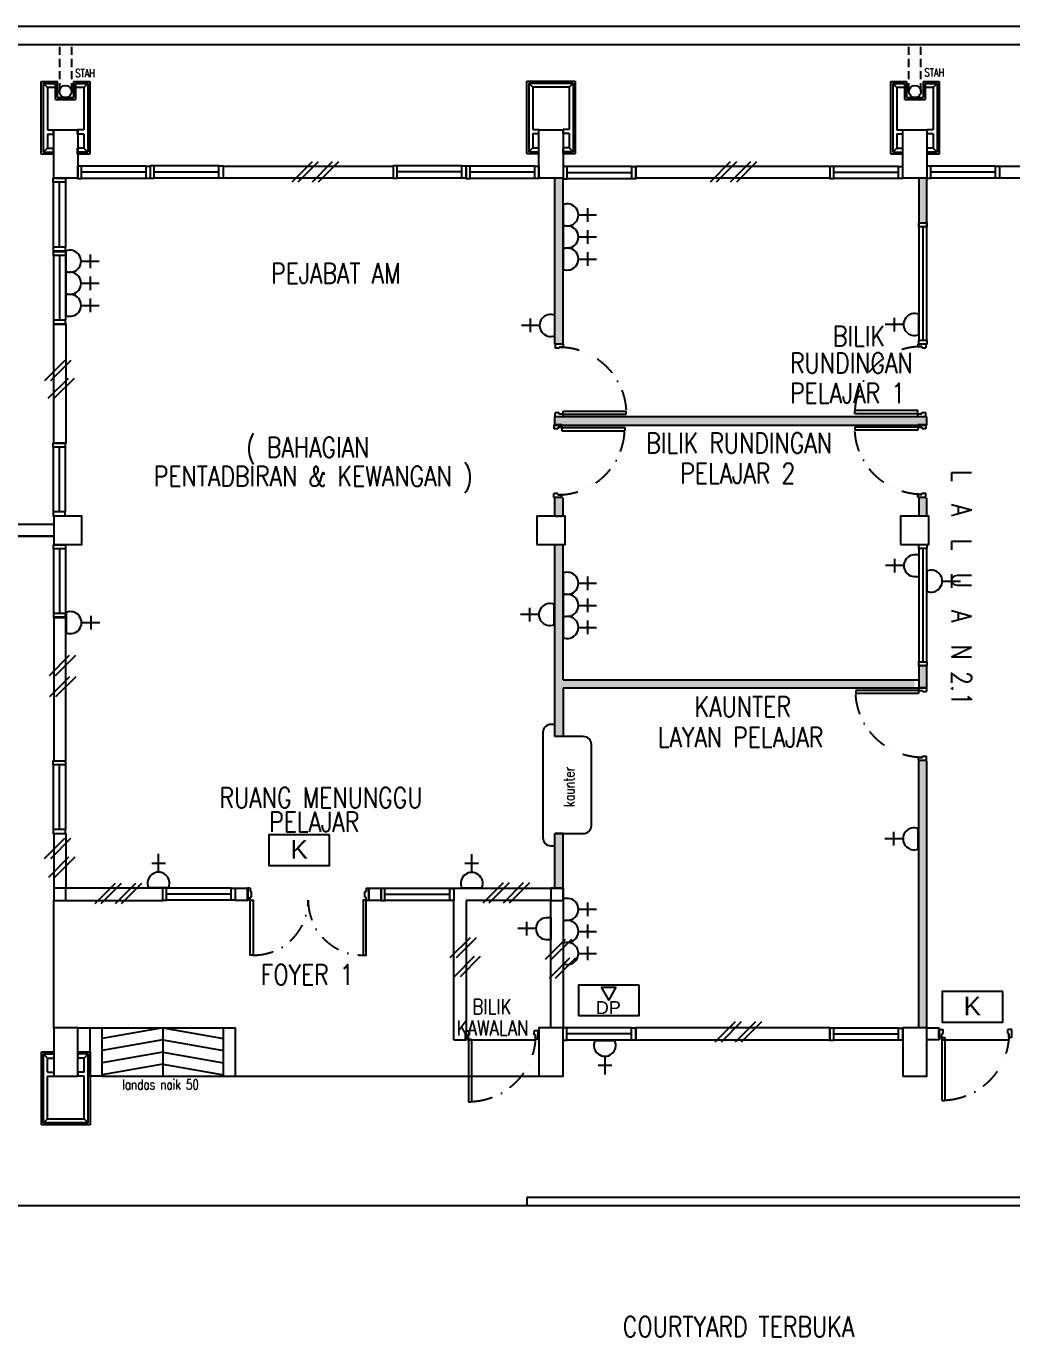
# Model space of a CAD drawing. Header units: millimetres. Extents: x 1824 to 81424, y 1027 to 57127.
# Drawn here: x 21719 to 33909, y 30953 to 47153 of the extents above; entities that cross this region are included whole.
import ezdxf
from ezdxf.enums import TextEntityAlignment as Align

# ---------------------------------------------------------------- set-up
doc = ezdxf.new("R2010")
doc.units = ezdxf.units.MM
doc.linetypes.add('DASHDOT', pattern=[1, 0.5, -0.25, 0, -0.25])
doc.linetypes.add('HIDDEN', pattern=[0.375, 0.25, -0.125])
for name, color, linetype in [('A-ARR', 4, 'Continuous'), ('A-COLUMN', 3, 'Continuous'), ('A-DOOR', 9, 'Continuous'), ('A-DRAIN', 9, 'Continuous'), ('A-DROP', 8, 'Continuous'), ('A-FLR SYM', 13, 'Continuous'), ('A-HATCH', 8, 'Continuous'), ('A-NOTE', 2, 'Continuous'), ('A-PANEL', 13, 'Continuous'), ('A-PARTITION', 4, 'Continuous'), ('A-PTILE', 8, 'Continuous'), ('A-ROOMSYM', 3, 'Continuous'), ('A-RWDP', 4, 'Continuous'), ('A-SYM', 8, 'Continuous'), ('A-TXTBOMBA', 7, 'Continuous'), ('A-WALL', 1, 'Continuous'), ('A-WIN', 9, 'Continuous'), ('A-WLH', 7, 'Continuous'), ('ELECT', 6, 'Continuous')]:
    doc.layers.add(name, color=color, linetype=linetype)
doc.styles.add('arial', font='arial.ttf')
doc.styles.add('ROMANS', font='romans.shx', dxfattribs={"width": 0.75, "height": 200})
doc.styles.add('style1', font='romans.shx', dxfattribs={"height": 750})
pattern_1 = [(0, (4440.933, -194537.23), (25, 50), [0, -50])]

# ---------------------------------------------------------------- blocks, each defined once
blk = doc.blocks.new('A$C75E66BF6')
at = {"layer": 'A-NOTE', "color": 8, "linetype": 'Continuous', "ltscale": 500}
for p, q in [((75, 825), (25, 875)), ((75, 650), (75, 825)), ((75, 825), (150, 825)), ((150, 875), (150, 825)), ((450, 875), (450, 825)), ((525, 825), (450, 825)), ((525, 825), (575, 875)), ((525, 650), (525, 825)), ((75, 650), (150, 650)), ((150, 650), (150, 600)), ((525, 650), (450, 650)), ((450, 650), (450, 600)), ((75, 75), (75, 600)), ((75, 600), (150, 600)), ((525, 600), (450, 600)), ((525, 75), (525, 600)), ((75, 75), (25, 25)), ((75, 75), (175, 75)), ((425, 75), (525, 75)), ((525, 75), (575, 25))]:
    blk.add_line(p, q, dxfattribs=at)
at = {"layer": 'A-PANEL', "color": 8}
for p, q in [((0, 0), (0, 900)), ((0, 900), (150, 900)), ((25, 875), (150, 875)), ((25, 25), (25, 875)), ((150, 900), (150, 875)), ((450, 900), (600, 900)), ((450, 900), (450, 875)), ((575, 875), (450, 875)), ((575, 25), (575, 875)), ((600, 900), (600, 0)), ((425, 225), (175, 225)), ((175, 25), (175, 225)), ((400, 200), (200, 200)), ((200, 0), (200, 200)), ((400, 200), (400, 0)), ((425, 225), (425, 25)), ((200, 0), (0, 0)), ((175, 25), (25, 25)), ((600, 0), (400, 0)), ((575, 25), (425, 25))]:
    blk.add_line(p, q, dxfattribs=at)
at = {"layer": 'A-RWDP', "color": 8}
blk.add_circle((300, 125), 75, dxfattribs=at)
blk = doc.blocks.new('A$C0ECF3D93')
at = {"layer": 'A-NOTE', "color": 8, "linetype": 'Continuous', "ltscale": 500}
for p, q in [((75, 825), (25, 875)), ((75, 650), (75, 825)), ((75, 825), (150, 825)), ((150, 875), (150, 825)), ((450, 875), (450, 825)), ((525, 825), (450, 825)), ((525, 825), (575, 875)), ((525, 650), (525, 825)), ((75, 650), (150, 650)), ((150, 650), (150, 600)), ((525, 650), (450, 650)), ((450, 650), (450, 600)), ((75, 75), (75, 600)), ((75, 600), (150, 600)), ((525, 600), (450, 600)), ((525, 75), (525, 600)), ((75, 75), (25, 25)), ((75, 75), (525, 75)), ((525, 75), (575, 25))]:
    blk.add_line(p, q, dxfattribs=at)
at = {"layer": 'A-PANEL', "color": 8}
for p, q in [((0, 0), (0, 900)), ((0, 900), (150, 900)), ((25, 875), (150, 875)), ((25, 25), (25, 875)), ((150, 900), (150, 875)), ((450, 900), (600, 900)), ((450, 900), (450, 875)), ((575, 875), (450, 875)), ((575, 25), (575, 875)), ((600, 900), (600, 0)), ((600, 0), (0, 0)), ((575, 25), (25, 25))]:
    blk.add_line(p, q, dxfattribs=at)
blk = doc.blocks.new('A$C04C40081')
at = {"layer": 'A-WIN', "color": 8}
for p, q in [((850, 150), (50, 150)), ((850, 75), (50, 75)), ((850, 0), (50, 0))]:
    blk.add_line(p, q, dxfattribs=at)
at = {"layer": 'A-WIN', "color": 8, "linetype": 'Continuous'}
for points in [[(50, 150), (0, 150), (0, 0), (50, 0)], [(850, 150), (900, 150), (900, 0), (850, 0)]]:
    blk.add_lwpolyline(points, close=True, dxfattribs=at)
blk = doc.blocks.new('A$C4F656F16')
at = {"layer": 'A-DOOR', "color": 8}
for p, q in [((35, 100), (35, 877)), ((35, 877), (73, 877)), ((73, 100), (73, 877)), ((35, 100), (73, 100))]:
    blk.add_line(p, q, dxfattribs=at)
at = {"layer": 'A-DOOR', "color": 8, "linetype": 'Continuous'}
for p, q in [((0, 100), (35, 100)), ((0, 100), (0, 100)), ((0, 100), (0, 0)), ((0, 100), (0, 100)), ((0, 0), (50, 0)), ((35, 100), (35, 50)), ((35, 50), (50, 50)), ((50, 50), (50, 0)), ((865, 50), (850, 50)), ((850, 50), (850, 0)), ((900, 0), (850, 0)), ((900, 100), (865, 100)), ((865, 100), (865, 50)), ((900, 100), (900, 100)), ((900, 100), (900, 0)), ((900, 100), (900, 100))]:
    blk.add_line(p, q, dxfattribs=at)
at = {"layer": 'A-DOOR', "color": 8, "linetype": 'DASHDOT', "ltscale": 500}
blk.add_arc((35, 48), 830, 0.1381, 87.3759, dxfattribs=at)
blk = doc.blocks.new('A$C28642CDE')
at = {"layer": 'A-DOOR', "color": 8}
for p, q in [((32, 150), (0, 150)), ((0, 150), (0, 0)), ((32, 150), (32, 110)), ((50, 110), (32, 110)), ((50, 40), (32, 40)), ((32, 0), (32, 40)), ((50, 110), (50, 40)), ((1450, 110), (1450, 40)), ((1450, 110), (1468, 110)), ((1450, 40), (1468, 40)), ((1468, 150), (1500, 150)), ((1468, 150), (1468, 110)), ((1468, 0), (1468, 40)), ((1500, 150), (1500, 0)), ((32, 0), (0, 0)), ((1468, 0), (1500, 0))]:
    blk.add_line(p, q, dxfattribs=at)
for points in [[(32, 150), (70, 150), (70, 829), (32, 829)], [(1468, 150), (1430, 150), (1430, 829), (1468, 829)]]:
    blk.add_lwpolyline(points, close=True, dxfattribs=at)
at = {"layer": 'A-DOOR', "color": 8, "linetype": 'DASHDOT', "ltscale": 500}
for centre, start, end in [((72, 151), 359.9322, 90.1574), ((1428, 151), 89.8426, 180.0678)]:
    blk.add_arc(centre, 678, start, end, dxfattribs=at)
blk = doc.blocks.new('SOCKET')
at = {"layer": 'ELECT', "color": 6}
for p, q in [((15249, 25891), (15249, 26116)), ((15164, 26004), (15333, 26004)), ((15112, 25702), (15385, 25702))]:
    blk.add_line(p, q, dxfattribs=at)
blk.add_arc((15249, 25755), 136, 336.9763, 203.0237, dxfattribs=at)

msp = doc.modelspace()

# ---------------------------------------------------------------- hatches: boundary and pattern name
at = {"layer": 'A-HATCH'}
h = msp.add_hatch(dxfattribs=at)
h.set_pattern_fill('DOTS', color=8, scale=800)
h.set_pattern_definition(pattern_1)
h.paths.add_polyline_path([(28359, 45272.9), (28259, 45272.9), (28259, 43222.9), (28359, 43222.9)])
h.paths.add_polyline_path([(32709, 42322.9), (28259, 42322.9), (28259, 42222.9), (28359, 42222.9), (32709, 42222.9)])
h.paths.add_polyline_path([(32859, 45272.9), (32759, 45272.9), (32759, 44722.9), (32859, 44722.9)])
h.paths.add_polyline_path([(32859, 42322.9), (32759, 42322.9), (32709, 42322.9), (32709, 42222.9), (32859, 42222.9)])
h.paths.add_polyline_path([(28359, 41322.9), (28259, 41322.9), (28259, 41072.9), (28359, 41072.9)])
h.paths.add_polyline_path([(32759, 41097.9), (32859, 41097.9), (32859, 41322.9), (32759, 41322.9)])
h = msp.add_hatch(dxfattribs=at)
h.set_pattern_fill('DOTS', color=8, scale=800)
h.set_pattern_definition(pattern_1)
h.paths.add_polyline_path([(28359, 37172.9), (28259, 37172.9), (28259, 36497.9), (28359, 36497.9)])
h.paths.add_polyline_path([(32859, 38072.9), (32759, 38072.9), (32759, 34772.9), (32859, 34772.9)])
h.paths.add_polyline_path([(32859, 39272.9), (32759, 39272.9), (32759, 38972.9), (32859, 38972.9)])
h.paths.add_polyline_path([(28259, 41097.9), (28359, 41097.9), (28359, 41322.9), (28259, 41322.9)])
h.paths.add_polyline_path([(28359, 40747.9), (28259, 40747.9), (28259, 38372.9), (28359, 38372.9), (28359, 38972.9), (32709, 38972.9), (32709, 39072.9), (28359, 39072.9)])

# ---------------------------------------------------------------- linework, layer by layer
at = {"color": 8}
for p, q in [((22509, 34172.9), (22509, 34772.9)), ((22659, 34172.9), (22659, 34772.9)), ((24159, 34172.9), (24159, 34772.9)), ((24309, 34172.9), (24309, 34772.9)), ((27194, 34622.9), (28024, 34622.9)), ((33044, 34622.9), (33874, 34622.9)), ((22659, 34172.9), (22509, 34172.9)), ((24159, 34172.9), (24309, 34172.9)), ((24309, 34172.9), (28059, 34172.9))]:
    msp.add_line(p, q, dxfattribs=at)
at = {"layer": 'A-ARR', "color": 8}
msp.add_line((20709, 40847.9), (22059, 40847.9), dxfattribs=at)
at = {"layer": 'A-COLUMN', "color": 8}
for points in [[(22059, 45872.9), (22359, 45872.9), (22359, 45272.9), (22059, 45272.9)], [(28059, 45872.9), (28359, 45872.9), (28359, 45272.9), (28059, 45272.9)], [(32559, 45872.9), (32859, 45872.9), (32859, 45272.9), (32559, 45272.9)], [(22059, 40747.9), (22409, 40747.9), (22409, 41097.9), (22059, 41097.9)], [(28034, 40747.9), (28384, 40747.9), (28384, 41097.9), (28034, 41097.9)], [(32534, 40747.9), (32884, 40747.9), (32884, 41097.9), (32534, 41097.9)], [(22209, 36497.9), (22059, 36497.9), (22059, 36347.9), (22209, 36347.9)], [(28359, 36497.9), (28209, 36497.9), (28209, 36347.9), (28359, 36347.9)], [(22059, 34172.9), (22359, 34172.9), (22359, 34772.9), (22059, 34772.9)], [(28059, 34172.9), (28359, 34172.9), (28359, 34772.9), (28059, 34772.9)], [(32559, 34172.9), (32859, 34172.9), (32859, 34772.9), (32559, 34772.9)]]:
    msp.add_lwpolyline(points, close=True, dxfattribs=at)
at = {"layer": 'A-DRAIN', "color": 8, "linetype": 'Continuous', "ltscale": 1000}
for p, q in [((20479, 47152.9), (40734, 47152.9)), ((46209, 46922.9), (20709, 46922.9)), ((44609, 32572.9), (20379, 32572.9)), ((44709, 32672.9), (27909, 32672.9)), ((27909, 32672.9), (27909, 32572.9))]:
    msp.add_line(p, q, dxfattribs=at)
at = {"layer": 'A-DROP', "color": 8}
for p, q in [((28259, 38372.9), (28259, 38522.9)), ((28259, 37022.9), (28259, 37172.9)), ((22059, 34772.9), (22059, 36347.9)), ((22359, 34772.9), (24309, 34772.9)), ((22659, 34172.9), (24159, 34172.9))]:
    msp.add_line(p, q, dxfattribs=at)
at = {"layer": 'A-NOTE', "color": 8, "linetype": 'Continuous', "ltscale": 500}
msp.add_line((23409, 34772.9), (23409, 34172.9), dxfattribs=at)
at = {"layer": 'A-PARTITION', "color": 8}
for p, q in [((28259, 43222.9), (28259, 45272.9)), ((28359, 43222.9), (28359, 45272.9)), ((32759, 45272.9), (32759, 44672.9)), ((32859, 44672.9), (32859, 45272.9)), ((28259, 42222.9), (28259, 42322.9)), ((32859, 42322.9), (28259, 42322.9)), ((32859, 42222.9), (32859, 42322.9)), ((28259, 42222.9), (32859, 42222.9)), ((28259, 41097.9), (28259, 41322.9)), ((28359, 41097.9), (28359, 41322.9)), ((32759, 41322.9), (32759, 41097.9)), ((32859, 41097.9), (32859, 41322.9)), ((28259, 38372.9), (28259, 40747.9)), ((28359, 39072.9), (28359, 40747.9)), ((28359, 39072.9), (32759, 39072.9)), ((28359, 38972.9), (32759, 38972.9)), ((28359, 38972.9), (28359, 38372.9)), ((28359, 38372.9), (28259, 38372.9)), ((32759, 34772.9), (32759, 38072.9)), ((32859, 34772.9), (32859, 38072.9)), ((28359, 37172.9), (28259, 37172.9)), ((28259, 36497.9), (28259, 37172.9)), ((28359, 36497.9), (28359, 37172.9))]:
    msp.add_line(p, q, dxfattribs=at)
msp.add_lwpolyline([(32859, 39247.9), (32759, 39247.9), (32759, 38972.9), (32859, 38972.9)], close=True, dxfattribs=at)
at = {"layer": 'A-PTILE', "color": 8}
for p, q in [((28109, 38422.9), (28109, 37122.9)), ((28259, 38522.9), (28209, 38522.9)), ((28609, 38372.9), (28259, 38372.9)), ((28709, 37272.9), (28709, 38272.9)), ((28259, 37172.9), (28609, 37172.9)), ((28209, 37022.9), (28259, 37022.9)), ((23409, 34772.9), (22659, 34640.7)), ((23409, 34772.9), (24159, 34640.7)), ((23409, 34622.9), (22659, 34490.7)), ((23409, 34622.9), (24159, 34490.7)), ((23409, 34472.9), (22659, 34340.7)), ((23409, 34472.9), (24159, 34340.7)), ((23409, 34322.9), (22659, 34190.7)), ((23409, 34322.9), (24159, 34190.7))]:
    msp.add_line(p, q, dxfattribs=at)
for centre, start, end in [((28209, 38422.9), 90, 180), ((28609, 38272.9), 0, 90), ((28609, 37272.9), 270, 0), ((28209, 37122.9), 180, 270)]:
    msp.add_arc(centre, 100, start, end, dxfattribs=at)
at = {"layer": 'A-RWDP', "color": 8, "linetype": 'HIDDEN', "ltscale": 400}
for p, q in [((22134, 46347.9), (22134, 46922.9)), ((22284, 46347.9), (22284, 46922.9)), ((32634, 46347.9), (32634, 46922.9)), ((32784, 46347.9), (32784, 46922.9))]:
    msp.add_line(p, q, dxfattribs=at)
at = {"layer": 'A-TXTBOMBA', "color": 8}
for p, q in [((28829, 35274.7), (28924.7, 35111.6)), ((28829, 35274.7), (29017.3, 35274.7)), ((28924.7, 35111.6), (29017.3, 35274.7))]:
    msp.add_line(p, q, dxfattribs=at)
at = {"layer": 'A-TXTBOMBA', "color": 7}
for points in [[(25471.4, 37156.7), (24721.4, 37156.7), (24721.4, 36778.8), (25471.4, 36778.8)], [(33796.4, 35220), (33046.4, 35220), (33046.4, 34842.2), (33796.4, 34842.2)]]:
    msp.add_lwpolyline(points, close=True, dxfattribs=at)
at = {"layer": 'A-TXTBOMBA', "color": 8}
msp.add_lwpolyline([(29298.1, 35300.4), (28548.1, 35300.4), (28548.1, 34922.5), (29298.1, 34922.5)], close=True, dxfattribs=at)
at = {"layer": 'A-WALL', "color": 8, "linetype": 'Continuous', "ltscale": 900}
for p, q in [((24159, 45422.9), (26259, 45422.9)), ((24159, 45272.9), (24159, 45422.9)), ((26259, 45422.9), (26259, 45272.9)), ((29259, 45422.9), (31659, 45422.9)), ((29259, 45272.9), (29259, 45422.9)), ((31659, 45422.9), (31659, 45272.9)), ((33759, 45422.9), (36159, 45422.9)), ((33759, 45272.9), (33759, 45422.9)), ((26259, 45272.9), (24159, 45272.9)), ((31659, 45272.9), (29259, 45272.9)), ((36159, 45272.9), (33759, 45272.9)), ((22209, 44372.9), (22059, 44372.9)), ((31659, 34772.9), (29259, 34772.9)), ((29259, 34772.9), (29259, 34622.9)), ((31659, 34622.9), (31659, 34772.9)), ((27009, 34622.9), (27159, 34622.9)), ((29259, 34622.9), (31659, 34622.9))]:
    msp.add_line(p, q, dxfattribs=at)
at = {"layer": 'A-WALL', "color": 8}
for p, q in [((20709, 40997.9), (22059, 40997.9)), ((22059, 40847.9), (20709, 40847.9)), ((22059, 37172.9), (22209, 37172.9)), ((22059, 37172.9), (22059, 36347.9)), ((22209, 37172.9), (22209, 36497.9)), ((23409, 36497.9), (22209, 36497.9)), ((23409, 36347.9), (23409, 36497.9)), ((26959, 36497.9), (28359, 36497.9)), ((27009, 36497.9), (27009, 36347.9)), ((28359, 36497.9), (28359, 34772.9)), ((22059, 36347.9), (23409, 36347.9)), ((27009, 34622.9), (27009, 36347.9)), ((28209, 36347.9), (27159, 36347.9)), ((27159, 36347.9), (27159, 34772.9)), ((28209, 34772.9), (28209, 36347.9)), ((27159, 34772.9), (27159, 34622.9)), ((32859, 34772.9), (33009, 34772.9)), ((33009, 34772.9), (33009, 34622.9)), ((33009, 34622.9), (32859, 34622.9))]:
    msp.add_line(p, q, dxfattribs=at)
for points in [[(22059, 43472.9), (22209, 43472.9), (22209, 41997.9), (22059, 41997.9)], [(22059, 38072.9), (22209, 38072.9), (22209, 39847.9), (22059, 39847.9)], [(24309, 36497.9), (24459, 36497.9), (24459, 36347.9), (24309, 36347.9)], [(25959, 36497.9), (26109, 36497.9), (26109, 36347.9), (25959, 36347.9)]]:
    msp.add_lwpolyline(points, close=True, dxfattribs=at)
at = {"layer": 'A-WIN', "color": 8, "ltscale": 790000000.0}
for p, q in [((32759, 44672.9), (32759, 43272.9)), ((32859, 43272.9), (32859, 44672.9)), ((32759, 40697.9), (32759, 39297.9)), ((32859, 39297.9), (32859, 40697.9))]:
    msp.add_line(p, q, dxfattribs=at)
at = {"layer": 'A-WIN', "color": 8}
for p, q in [((32809, 44672.9), (32809, 43272.9)), ((32809, 40697.9), (32809, 39297.9))]:
    msp.add_line(p, q, dxfattribs=at)
for points in [[(32759, 44672.9), (32759, 44722.9), (32859, 44722.9), (32859, 44672.9)], [(32759, 43222.9), (32759, 43272.9), (32859, 43272.9), (32859, 43222.9)], [(32759, 40697.9), (32759, 40747.9), (32859, 40747.9), (32859, 40697.9)], [(32759, 39247.9), (32759, 39297.9), (32859, 39297.9), (32859, 39247.9)]]:
    msp.add_lwpolyline(points, close=True, dxfattribs=at)
at = {"layer": 'A-WLH', "color": 8}
for p, q in [((25008.9, 45231.3), (25258.9, 45481.3)), ((25083.9, 45231.3), (25333.9, 45481.3)), ((25258.9, 45231.3), (25508.9, 45481.3)), ((25333.9, 45231.3), (25583.9, 45481.3)), ((30180.8, 45231.3), (30430.8, 45481.3)), ((30255.8, 45231.3), (30505.8, 45481.3)), ((30430.8, 45231.3), (30680.8, 45481.3)), ((30505.8, 45231.3), (30755.8, 45481.3)), ((21949.3, 42775), (22199.3, 43025)), ((22024.3, 42775), (22274.3, 43025)), ((21990.3, 42554.1), (22240.3, 42804.1)), ((22065.3, 42554.1), (22315.3, 42804.1)), ((22005.9, 39127.9), (22255.9, 39377.9)), ((22080.9, 39127.9), (22330.9, 39377.9)), ((22010.4, 38866.9), (22260.4, 39116.9)), ((22085.4, 38866.9), (22335.4, 39116.9)), ((21947.2, 36866.2), (22197.2, 37116.2)), ((22022.2, 36866.2), (22272.2, 37116.2)), ((21997.8, 36633.8), (22247.8, 36883.8)), ((22072.8, 36633.8), (22322.8, 36883.8)), ((22573.2, 36310), (22823.2, 36560)), ((22648.2, 36310), (22898.2, 36560)), ((22823.2, 36310), (23073.2, 36560)), ((22898.2, 36310), (23148.2, 36560)), ((27371.5, 36317.4), (27621.5, 36567.4)), ((27446.5, 36317.4), (27696.5, 36567.4)), ((27621.5, 36317.4), (27871.5, 36567.4)), ((27696.5, 36317.4), (27946.5, 36567.4)), ((26963.9, 35640.5), (27213.9, 35890.5)), ((27038.9, 35640.5), (27288.9, 35890.5)), ((28140.6, 35619.8), (28390.6, 35869.8)), ((28215.6, 35619.8), (28465.6, 35869.8)), ((27014.5, 35408.2), (27264.5, 35658.2)), ((27089.5, 35408.2), (27339.5, 35658.2)), ((28191.2, 35387.4), (28441.2, 35637.4)), ((28266.2, 35387.4), (28516.2, 35637.4)), ((30241.6, 34599.6), (30491.6, 34849.6)), ((30316.6, 34599.6), (30566.6, 34849.6)), ((30491.6, 34599.6), (30741.6, 34849.6)), ((30566.6, 34599.6), (30816.6, 34849.6))]:
    msp.add_line(p, q, dxfattribs=at)

# ---------------------------------------------------------------- block references
at = {"layer": 'A-ARR', "color": 8, "rotation": 180}
for name, p in [('A$C75E66BF6', (22505.5, 46470.4)), ('A$C0ECF3D93', (28510, 46475.1)), ('A$C75E66BF6', (33010.8, 46471.2))]:
    msp.add_blockref(name, p, dxfattribs=at)
at = {"layer": 'A-ARR', "color": 8}
msp.add_blockref('A$C0ECF3D93', (21909, 33574.1), dxfattribs=at)
at = {"layer": 'A-DOOR', "color": 8, "xscale": -1}
for p, rotation in [((28261.8, 42322.6), 270), ((32844.9, 42230.8), 90), ((32855, 38978.8), 90), ((27152.6, 34733.8), 180), ((33008, 34751), 180)]:
    msp.add_blockref('A$C4F656F16', p, dxfattribs=dict(at, rotation=rotation))
at = {"layer": 'A-DOOR', "color": 8}
for name, p, rotation in [('A$C4F656F16', (32844.5, 42328.1), 90), ('A$C4F656F16', (28244, 42226), 270), ('A$C28642CDE', (25956.3, 36499), 180)]:
    msp.add_blockref(name, p, dxfattribs=dict(at, rotation=rotation))
at = {"layer": 'A-WIN', "color": 8}
for p in [(22351.6, 45272.1), (23253.3, 45275.7), (26257.6, 45275.9), (27158.4, 45272.2), (28359.2, 45267.5), (31656.5, 45270.7), (32856.1, 45273.2), (23404.3, 36349.4), (26106.4, 36345.9), (28356, 34621.1), (31656, 34619.6)]:
    msp.add_blockref('A$C04C40081', p, dxfattribs=at)
at = {"layer": 'A-WIN', "color": 8, "rotation": 90}
for p in [(22203.6, 44373.2), (22205.8, 43468.8), (22202.7, 41100), (22205.5, 39844.1), (22203.2, 37173.1)]:
    msp.add_blockref('A$C04C40081', p, dxfattribs=at)
at = {"layer": 'ELECT', "color": 7, "linetype": 'HIDDEN'}
for p, rotation in [((2657.4, 60069.5), 269.9999999999994), ((2657.4, 59796.7), 269.9999999999994), ((-3492.6, 59497.1), 269.9999999999994), ((2657.4, 59523.9), 269.9999999999994), ((-3492.6, 59224.3), 269.9999999999994), ((-3492.6, 58951.5), 269.9999999999994), ((53960, 28205.2), 89.99999999999937), ((58459.9, 28216.5), 89.99999999999937), ((58464, 25235.9), 89.99999999999937), ((2657.1, 55516), 269.9999999999994), ((7157.4, 55542.9), 269.9999999999994), ((53950.1, 24631.7), 89.99999999999937), ((2657.1, 55243.2), 269.9999999999994), ((-3487.1, 55029.6), 269.9999999999994), ((2657.1, 54970.4), 269.9999999999994), ((58454.4, 21860.1), 89.99999999999937), ((2657.4, 51486), 269.9999999999994), ((53914.7, 20749.1), 89.99999999999937), ((2657.4, 51213.2), 269.9999999999994), ((2657.4, 50940.4), 269.9999999999994), ((44124.5, 60311.7), 180)]:
    msp.add_blockref('SOCKET', p, dxfattribs=dict(at, rotation=rotation))
for p in [(8107, 10805), (11980.1, 10802.4)]:
    msp.add_blockref('SOCKET', p, dxfattribs=at)

# ---------------------------------------------------------------- texts
at = {"layer": 'A-DROP', "color": 8, "style": 'ROMANS', "width": 0.75}
msp.add_text('landas naik 50', height=125, dxfattribs=at).set_placement((23381.2, 34009.6), align=Align.CENTER)
at = {"layer": 'A-FLR SYM', "color": 8, "style": 'ROMANS', "width": 0.75}
msp.add_text('kaunter', height=131.25, rotation=90, dxfattribs=at).set_placement((28499.8, 37504))
at = {"layer": 'A-ROOMSYM', "color": 8, "style": 'style1', "width": 0.8}
for s, height, p in [('PEJABAT AM', 250, (25548.2, 43972.8)), ('BILIK ', 250, (32085.6, 43196.9)), ('RUNDINGAN', 250, (31923.6, 42865.9)), ('PELAJAR 1', 250, (31876.7, 42492.6)), ('( BAHAGIAN ', 250, (25268.5, 41822.5)), ('BILIK RUNDINGAN', 250, (30535.7, 41875.3)), ('PENTADBIRAN & KEWANGAN )', 250, (25268.5, 41465.7)), ('PELAJAR 2', 250, (30519.2, 41502)), ('KAUNTER', 250, (30580.7, 38616.7)), ('LAYAN PELAJAR', 250, (30552.3, 38239.6)), ('RUANG MENUNGGU', 250, (25364.4, 37491.4)), ('PELAJAR', 250, (25280.7, 37193.2)), ('FOYER 1', 250, (25195.1, 35305.1)), ('BILIK', 187.5, (27480.3, 34939.8)), ('KAWALAN', 187.5, (27489.3, 34676.4)), ('COURTYARD TERBUKA', 250, (30528.5, 30953.2))]:
    msp.add_text(s, height=height, dxfattribs=at).set_placement(p, align=Align.CENTER)
msp.add_text('L  A  L  U  A  N 2.1', height=250, rotation=270, dxfattribs=at).set_placement((33161.3, 40209.8), align=Align.CENTER)
at = {"layer": 'A-SYM', "color": 8, "linetype": 'HIDDEN', "ltscale": 500, "style": 'ROMANS', "width": 0.75}
for p in [(22325.8, 46523.2), (32827.6, 46532.1)]:
    msp.add_text('STAH', height=100, dxfattribs=at).set_placement(p)
at = {"layer": 'A-TXTBOMBA', "color": 7, "style": 'arial'}
for p in [(24988.6, 36863.1), (33313.6, 34926.5)]:
    msp.add_text('K', height=230.5, dxfattribs=at).set_placement(p)
at = {"layer": 'A-TXTBOMBA', "color": 8, "style": 'arial'}
msp.add_text('DP', height=160, dxfattribs=at).set_placement((28762.9, 34942.5))

doc.saveas('drawing.dxf')
